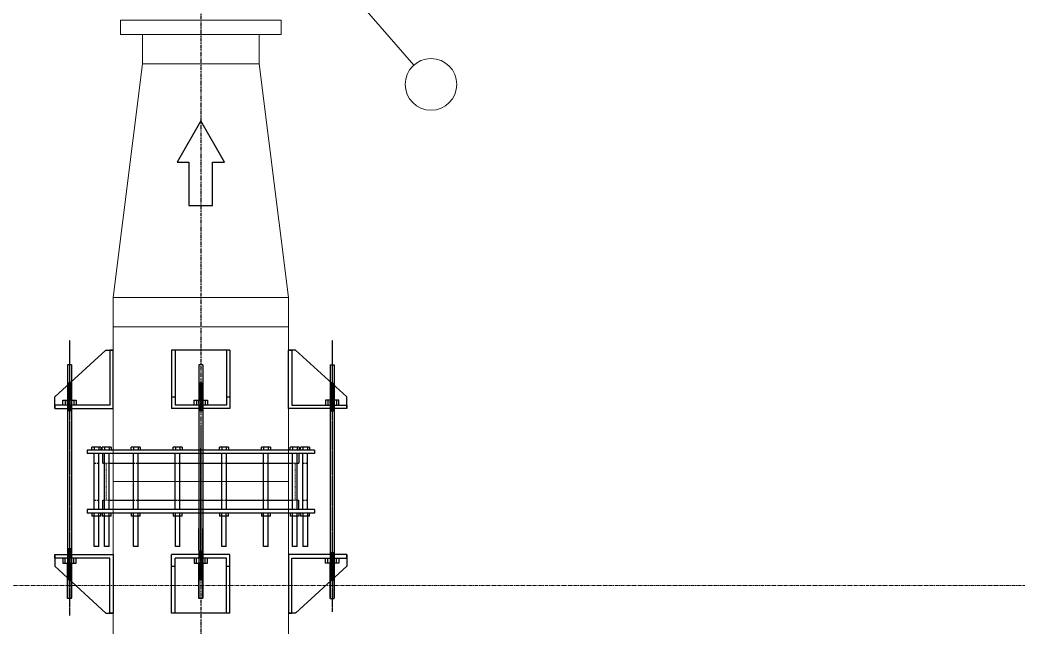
# Model space of a CAD drawing. Header units: inches. Extents: x 86328 to 235202, y 68629 to 184293.
# Drawn here: x 182721 to 186141, y 127049 to 129127 of the extents above; entities that cross this region are included whole.
import ezdxf

# ---------------------------------------------------------------- set-up
doc = ezdxf.new("R2010")
doc.units = ezdxf.units.IN
doc.header["$MEASUREMENT"] = 0
for name, pattern in [('CENTER', [2, 1.25, -0.25, 0.25, -0.25]), ('HIDDEN', [0.375, 0.25, -0.125]), ('PHANTOM2', [1.25, 0.625, -0.125, 0.125, -0.125, 0.125, -0.125])]:
    doc.linetypes.add(name, pattern=pattern)
for name, color, linetype, lineweight in [('.5', 8, 'Continuous', 0), ('DIM', 251, 'Continuous', 0), ('hid', 8, 'HIDDEN', 0)]:
    doc.layers.add(name, color=color, linetype=linetype, lineweight=lineweight)
doc.layers.add('1', color=1, linetype='CENTER')
doc.layers.add('sleeve type coupling', color=1, linetype='Continuous')

msp = doc.modelspace()

# ---------------------------------------------------------------- linework, layer by layer
at = {"layer": '.5', "color": 8, "linetype": 'CENTER', "ltscale": 10}
msp.add_line((193391.9, 127191.7), (128877.6, 127191.7), dxfattribs=at)
at = {"color": 8, "linetype": 'PHANTOM2', "ltscale": 20}
msp.add_line((183341.1, 146242.8), (183341.1, 125728.4), dxfattribs=at)
at = {"color": 8}
for p, q in [((183341.1, 128782.7), (183260.1, 128640.5)), ((183422.1, 128640.5), (183341.1, 128782.7)), ((183260.1, 128640.5), (183300.6, 128640.5)), ((183300.6, 128640.5), (183300.6, 128492)), ((183381.6, 128640.5), (183422.1, 128640.5)), ((183381.6, 128492), (183381.6, 128640.5)), ((183300.6, 128492), (183381.6, 128492)), ((182841.1, 127837.1), (183016.1, 127997.1)), ((183016.1, 127997.1), (183041.1, 127997.1)), ((183041.1, 127997.1), (183029.1, 127997.1)), ((183029.1, 127997.1), (183029.1, 127809.1)), ((183041.1, 127797.1), (183041.1, 127997.1)), ((183241.1, 127997.1), (183241.1, 127797.1)), ((183441.1, 127997.1), (183241.1, 127997.1)), ((183253.1, 127997.1), (183253.1, 127809.1)), ((183429.1, 127997.1), (183429.1, 127809.1)), ((183441.1, 127997.1), (183441.1, 127797.1)), ((183641.1, 127997.1), (183653.1, 127997.1)), ((183641.1, 127797.1), (183641.1, 127997.1)), ((183666.1, 127997.1), (183641.1, 127997.1)), ((183653.1, 127997.1), (183653.1, 127809.1)), ((183841.1, 127837.1), (183666.1, 127997.1)), ((182841.1, 127797.1), (182841.1, 127837.1)), ((183241.1, 127837.1), (183253.1, 127837.1)), ((183429.1, 127837.1), (183441.1, 127837.1)), ((183841.1, 127797.1), (183841.1, 127837.1)), ((183029.1, 127809.1), (182841.1, 127809.1)), ((182841.1, 127809.1), (182841.1, 127797.1)), ((182841.1, 127797.1), (183041.1, 127797.1)), ((183441.1, 127797.1), (183241.1, 127797.1)), ((183429.1, 127809.1), (183253.1, 127809.1)), ((183841.1, 127797.1), (183641.1, 127797.1)), ((183653.1, 127809.1), (183841.1, 127809.1)), ((183841.1, 127809.1), (183841.1, 127797.1)), ((182841.1, 127285.1), (182841.1, 127297.1)), ((182841.1, 127297.1), (183041.1, 127297.1)), ((182841.1, 127297.1), (182841.1, 127257.1)), ((183029.1, 127285.1), (182841.1, 127285.1)), ((183029.1, 127097.1), (183029.1, 127285.1)), ((183041.1, 127297.1), (183041.1, 127097.1)), ((183241.1, 127097.1), (183241.1, 127297.1)), ((183441.1, 127297.1), (183241.1, 127297.1)), ((183253.1, 127097.1), (183253.1, 127285.1)), ((183429.1, 127285.1), (183253.1, 127285.1)), ((183429.1, 127097.1), (183429.1, 127285.1)), ((183441.1, 127097.1), (183441.1, 127297.1)), ((183841.1, 127297.1), (183641.1, 127297.1)), ((183641.1, 127297.1), (183641.1, 127097.1)), ((183653.1, 127097.1), (183653.1, 127285.1)), ((183653.1, 127285.1), (183841.1, 127285.1)), ((183841.1, 127285.1), (183841.1, 127297.1)), ((183841.1, 127297.1), (183841.1, 127257.1)), ((182841.1, 127257.1), (183016.1, 127097.1)), ((183241.1, 127257.1), (183253.1, 127257.1)), ((183429.1, 127257.1), (183441.1, 127257.1)), ((183841.1, 127257.1), (183666.1, 127097.1)), ((183016.1, 127097.1), (183041.1, 127097.1)), ((183041.1, 127097.1), (183029.1, 127097.1)), ((183441.1, 127097.1), (183241.1, 127097.1)), ((183641.1, 127097.1), (183653.1, 127097.1)), ((183666.1, 127097.1), (183641.1, 127097.1))]:
    msp.add_line(p, q, dxfattribs=at)
at = {"layer": '1', "color": 8, "linetype": 'CENTER', "ltscale": 0.09}
for p, q in [((182891.1, 128031.1), (182891.1, 127089.3)), ((183791.1, 128031.1), (183791.1, 127101.1)), ((183341.1, 127292), (183341.1, 127661.7))]:
    msp.add_line(p, q, dxfattribs=at)
at = {"layer": '1', "color": 8}
for p, q in [((182884.5, 127947.1), (182884.5, 127826.3)), ((182897.7, 127947.1), (182884.5, 127947.1)), ((182884.5, 127947.1), (182884.5, 127826.3)), ((182897.7, 127947.1), (182884.5, 127947.1)), ((182897.7, 127947.1), (182897.7, 127826.3)), ((182897.7, 127947.1), (182897.7, 127826.3)), ((183334.5, 127947.1), (183334.5, 127826.3)), ((183347.7, 127947.1), (183334.5, 127947.1)), ((183334.5, 127947.1), (183334.5, 127826.3)), ((183347.7, 127947.1), (183334.5, 127947.1)), ((183347.7, 127947.1), (183347.7, 127826.3)), ((183347.7, 127947.1), (183347.7, 127826.3)), ((183784.5, 127947.1), (183784.5, 127826.3)), ((183784.5, 127947.1), (183797.7, 127947.1)), ((183784.5, 127947.1), (183784.5, 127826.3)), ((183784.5, 127947.1), (183797.7, 127947.1)), ((183797.7, 127947.1), (183797.7, 127826.3)), ((183797.7, 127947.1), (183797.7, 127826.3)), ((182897.7, 127883.6), (182884.5, 127883.6)), ((182897.7, 127883.6), (182884.5, 127883.6)), ((182897.7, 127879.6), (182884.5, 127879.6)), ((182897.7, 127879.6), (182884.5, 127879.6)), ((182897.7, 127879.6), (182884.5, 127879.6)), ((182897.7, 127879.6), (182884.5, 127879.6)), ((183347.7, 127883.6), (183334.5, 127883.6)), ((183347.7, 127883.6), (183334.5, 127883.6)), ((183347.7, 127879.6), (183334.5, 127879.6)), ((183347.7, 127879.6), (183334.5, 127879.6)), ((183347.7, 127879.6), (183334.5, 127879.6)), ((183347.7, 127879.6), (183334.5, 127879.6)), ((183784.5, 127883.6), (183797.7, 127883.6)), ((183784.5, 127883.6), (183797.7, 127883.6)), ((183784.5, 127879.6), (183797.7, 127879.6)), ((183784.5, 127879.6), (183797.7, 127879.6)), ((183784.5, 127879.6), (183797.7, 127879.6)), ((183784.5, 127879.6), (183797.7, 127879.6)), ((182897.7, 127875.5), (182884.5, 127875.5)), ((182897.7, 127875.5), (182884.5, 127875.5)), ((182884.5, 127873.5), (182884.5, 127149.5)), ((182897.7, 127871.7), (182884.5, 127871.7)), ((182897.7, 127871.7), (182884.5, 127871.7)), ((182897.7, 127867.6), (182884.5, 127867.6)), ((182897.7, 127867.6), (182884.5, 127867.6)), ((182897.7, 127867.6), (182884.5, 127867.6)), ((182897.7, 127867.6), (182884.5, 127867.6)), ((182897.7, 127863.5), (182884.5, 127863.5)), ((182897.7, 127863.5), (182884.5, 127863.5)), ((182897.7, 127859.4), (182884.5, 127859.4)), ((182897.7, 127859.4), (182884.5, 127859.4)), ((182897.7, 127855.3), (182884.5, 127855.3)), ((182897.7, 127855.3), (182884.5, 127855.3)), ((182897.7, 127851.2), (182884.5, 127851.2)), ((182897.7, 127851.2), (182884.5, 127851.2)), ((182897.7, 127847.1), (182884.5, 127847.1)), ((182897.7, 127847.1), (182884.5, 127847.1)), ((182897.7, 127873.5), (182897.7, 127149.5)), ((183347.7, 127875.5), (183334.5, 127875.5)), ((183347.7, 127875.5), (183334.5, 127875.5)), ((183334.5, 127873.5), (183334.5, 127149.5)), ((183347.7, 127871.7), (183334.5, 127871.7)), ((183347.7, 127871.7), (183334.5, 127871.7)), ((183347.7, 127867.6), (183334.5, 127867.6)), ((183347.7, 127867.6), (183334.5, 127867.6)), ((183347.7, 127867.6), (183334.5, 127867.6)), ((183347.7, 127867.6), (183334.5, 127867.6)), ((183347.7, 127863.5), (183334.5, 127863.5)), ((183347.7, 127863.5), (183334.5, 127863.5)), ((183347.7, 127859.4), (183334.5, 127859.4)), ((183347.7, 127859.4), (183334.5, 127859.4)), ((183347.7, 127855.3), (183334.5, 127855.3)), ((183347.7, 127855.3), (183334.5, 127855.3)), ((183347.7, 127851.2), (183334.5, 127851.2)), ((183347.7, 127851.2), (183334.5, 127851.2)), ((183347.7, 127847.1), (183334.5, 127847.1)), ((183347.7, 127847.1), (183334.5, 127847.1)), ((183347.7, 127873.5), (183347.7, 127149.5)), ((183784.5, 127875.5), (183797.7, 127875.5)), ((183784.5, 127875.5), (183797.7, 127875.5)), ((183784.5, 127873.5), (183784.5, 127149.5)), ((183784.5, 127871.7), (183797.7, 127871.7)), ((183784.5, 127871.7), (183797.7, 127871.7)), ((183784.5, 127867.6), (183797.7, 127867.6)), ((183784.5, 127867.6), (183797.7, 127867.6)), ((183784.5, 127867.6), (183797.7, 127867.6)), ((183784.5, 127867.6), (183797.7, 127867.6)), ((183784.5, 127863.5), (183797.7, 127863.5)), ((183784.5, 127863.5), (183797.7, 127863.5)), ((183784.5, 127859.4), (183797.7, 127859.4)), ((183784.5, 127859.4), (183797.7, 127859.4)), ((183784.5, 127855.3), (183797.7, 127855.3)), ((183784.5, 127855.3), (183797.7, 127855.3)), ((183784.5, 127851.2), (183797.7, 127851.2)), ((183784.5, 127851.2), (183797.7, 127851.2)), ((183784.5, 127847.1), (183797.7, 127847.1)), ((183784.5, 127847.1), (183797.7, 127847.1)), ((183797.7, 127873.5), (183797.7, 127149.5)), ((182868.3, 127809.1), (182868.3, 127826.3)), ((182868.3, 127826.3), (182913.9, 127826.3)), ((182868.3, 127809.1), (182868.3, 127826.3)), ((182868.3, 127826.3), (182913.9, 127826.3)), ((182876.5, 127826.3), (182876.5, 127809.1)), ((182876.5, 127826.3), (182876.5, 127809.1)), ((182897.7, 127843.1), (182884.5, 127843.1)), ((182897.7, 127843.1), (182884.5, 127843.1)), ((182897.7, 127839), (182884.5, 127839)), ((182897.7, 127839), (182884.5, 127839)), ((182897.7, 127834.9), (182884.5, 127834.9)), ((182897.7, 127834.9), (182884.5, 127834.9)), ((182897.7, 127830.8), (182884.5, 127830.8)), ((182897.7, 127830.8), (182884.5, 127830.8)), ((182897.7, 127826.7), (182884.5, 127826.7)), ((182897.7, 127826.7), (182884.5, 127826.7)), ((182905.7, 127826.3), (182905.7, 127809.1)), ((182905.7, 127826.3), (182905.7, 127809.1)), ((182913.9, 127826.3), (182913.9, 127809.1)), ((182913.9, 127826.3), (182913.9, 127809.1)), ((183318.3, 127809.1), (183318.3, 127826.3)), ((183318.3, 127826.3), (183363.9, 127826.3)), ((183318.3, 127809.1), (183318.3, 127826.3)), ((183318.3, 127826.3), (183363.9, 127826.3)), ((183326.5, 127826.3), (183326.5, 127809.1)), ((183326.5, 127826.3), (183326.5, 127809.1)), ((183347.7, 127843.1), (183334.5, 127843.1)), ((183347.7, 127843.1), (183334.5, 127843.1)), ((183347.7, 127839), (183334.5, 127839)), ((183347.7, 127839), (183334.5, 127839)), ((183347.7, 127834.9), (183334.5, 127834.9)), ((183347.7, 127834.9), (183334.5, 127834.9)), ((183347.7, 127830.8), (183334.5, 127830.8)), ((183347.7, 127830.8), (183334.5, 127830.8)), ((183347.7, 127826.7), (183334.5, 127826.7)), ((183347.7, 127826.7), (183334.5, 127826.7)), ((183355.7, 127826.3), (183355.7, 127809.1)), ((183355.7, 127826.3), (183355.7, 127809.1)), ((183363.9, 127826.3), (183363.9, 127809.1)), ((183363.9, 127826.3), (183363.9, 127809.1)), ((183813.9, 127826.3), (183768.3, 127826.3)), ((183768.3, 127826.3), (183768.3, 127809.1)), ((183813.9, 127826.3), (183768.3, 127826.3)), ((183768.3, 127826.3), (183768.3, 127809.1)), ((183776.5, 127826.3), (183776.5, 127809.1)), ((183776.5, 127826.3), (183776.5, 127809.1)), ((183784.5, 127843.1), (183797.7, 127843.1)), ((183784.5, 127843.1), (183797.7, 127843.1)), ((183784.5, 127839), (183797.7, 127839)), ((183784.5, 127839), (183797.7, 127839)), ((183784.5, 127834.9), (183797.7, 127834.9)), ((183784.5, 127834.9), (183797.7, 127834.9)), ((183784.5, 127830.8), (183797.7, 127830.8)), ((183784.5, 127830.8), (183797.7, 127830.8)), ((183784.5, 127826.7), (183797.7, 127826.7)), ((183784.5, 127826.7), (183797.7, 127826.7)), ((183805.7, 127826.3), (183805.7, 127809.1)), ((183805.7, 127826.3), (183805.7, 127809.1)), ((183813.9, 127809.1), (183813.9, 127826.3)), ((183813.9, 127809.1), (183813.9, 127826.3)), ((182913.9, 127809.1), (182868.3, 127809.1)), ((182913.9, 127809.1), (182868.3, 127809.1)), ((182897.7, 127806.3), (182884.5, 127806.3)), ((182897.7, 127806.3), (182884.5, 127806.3)), ((182897.7, 127802.2), (182884.5, 127802.2)), ((182897.7, 127802.2), (182884.5, 127802.2)), ((182897.7, 127798.1), (182884.5, 127798.1)), ((182897.7, 127798.1), (182884.5, 127798.1)), ((182897.7, 127794), (182884.5, 127794)), ((182897.7, 127794), (182884.5, 127794)), ((182897.7, 127789.9), (182884.5, 127789.9)), ((182897.7, 127789.9), (182884.5, 127789.9)), ((183363.9, 127809.1), (183318.3, 127809.1)), ((183363.9, 127809.1), (183318.3, 127809.1)), ((183347.7, 127806.3), (183334.5, 127806.3)), ((183347.7, 127806.3), (183334.5, 127806.3)), ((183347.7, 127802.2), (183334.5, 127802.2)), ((183347.7, 127802.2), (183334.5, 127802.2)), ((183347.7, 127798.1), (183334.5, 127798.1)), ((183347.7, 127798.1), (183334.5, 127798.1)), ((183347.7, 127794), (183334.5, 127794)), ((183347.7, 127794), (183334.5, 127794)), ((183347.7, 127789.9), (183334.5, 127789.9)), ((183347.7, 127789.9), (183334.5, 127789.9)), ((183768.3, 127809.1), (183813.9, 127809.1)), ((183768.3, 127809.1), (183813.9, 127809.1)), ((183784.5, 127806.3), (183797.7, 127806.3)), ((183784.5, 127806.3), (183797.7, 127806.3)), ((183784.5, 127802.2), (183797.7, 127802.2)), ((183784.5, 127802.2), (183797.7, 127802.2)), ((183784.5, 127798.1), (183797.7, 127798.1)), ((183784.5, 127798.1), (183797.7, 127798.1)), ((183784.5, 127794), (183797.7, 127794)), ((183784.5, 127794), (183797.7, 127794)), ((183784.5, 127789.9), (183797.7, 127789.9)), ((183784.5, 127789.9), (183797.7, 127789.9)), ((183341.1, 127731.1), (183341.1, 127288.4)), ((183334.5, 127311.5), (183334.5, 127386.6)), ((183334.5, 127311.5), (183334.5, 127386.6)), ((183347.7, 127311.5), (183347.7, 127386.6)), ((183347.7, 127311.5), (183347.7, 127386.6)), ((182897.7, 127316.4), (182884.5, 127316.4)), ((182897.7, 127316.4), (182884.5, 127316.4)), ((182897.7, 127312.4), (182884.5, 127312.4)), ((182897.7, 127312.4), (182884.5, 127312.4)), ((182897.7, 127308.3), (182884.5, 127308.3)), ((182897.7, 127308.3), (182884.5, 127308.3)), ((182897.7, 127304.2), (182884.5, 127304.2)), ((182897.7, 127304.2), (182884.5, 127304.2)), ((182897.7, 127300.1), (182884.5, 127300.1)), ((182897.7, 127300.1), (182884.5, 127300.1)), ((183347.7, 127308.3), (183334.5, 127308.3)), ((183347.7, 127308.3), (183334.5, 127308.3)), ((183347.7, 127304.2), (183334.5, 127304.2)), ((183347.7, 127304.2), (183334.5, 127304.2)), ((183347.7, 127300.1), (183334.5, 127300.1)), ((183347.7, 127300.1), (183334.5, 127300.1)), ((183784.5, 127304.2), (183797.7, 127304.2)), ((183784.5, 127304.2), (183797.7, 127304.2)), ((183784.5, 127300.1), (183797.7, 127300.1)), ((183784.5, 127300.1), (183797.7, 127300.1)), ((182868.3, 127285.1), (182868.3, 127267.9)), ((182913.9, 127285.1), (182868.3, 127285.1)), ((182868.3, 127285.1), (182868.3, 127267.9)), ((182913.9, 127285.1), (182868.3, 127285.1)), ((182868.3, 127267.9), (182913.9, 127267.9)), ((182868.3, 127267.9), (182913.9, 127267.9)), ((182876.5, 127267.9), (182876.5, 127285.1)), ((182876.5, 127267.9), (182876.5, 127285.1)), ((182897.7, 127296), (182884.5, 127296)), ((182897.7, 127296), (182884.5, 127296)), ((182897.7, 127291.9), (182884.5, 127291.9)), ((182897.7, 127291.9), (182884.5, 127291.9)), ((182897.7, 127287.8), (182884.5, 127287.8)), ((182897.7, 127287.8), (182884.5, 127287.8)), ((182884.5, 127147.1), (182884.5, 127267.9)), ((182897.7, 127267.4), (182884.5, 127267.4)), ((182897.7, 127267.4), (182884.5, 127267.4)), ((182897.7, 127263.3), (182884.5, 127263.3)), ((182897.7, 127263.3), (182884.5, 127263.3)), ((182897.7, 127147.1), (182897.7, 127267.9)), ((182905.7, 127267.9), (182905.7, 127285.1)), ((182905.7, 127267.9), (182905.7, 127285.1)), ((182913.9, 127267.9), (182913.9, 127285.1)), ((182913.9, 127267.9), (182913.9, 127285.1)), ((183318.3, 127285.1), (183318.3, 127267.9)), ((183363.9, 127285.1), (183318.3, 127285.1)), ((183318.3, 127285.1), (183318.3, 127267.9)), ((183363.9, 127285.1), (183318.3, 127285.1)), ((183318.3, 127267.9), (183363.9, 127267.9)), ((183318.3, 127267.9), (183363.9, 127267.9)), ((183326.5, 127267.9), (183326.5, 127285.1)), ((183326.5, 127267.9), (183326.5, 127285.1)), ((183347.7, 127296), (183334.5, 127296)), ((183347.7, 127296), (183334.5, 127296)), ((183347.7, 127291.9), (183334.5, 127291.9)), ((183347.7, 127291.9), (183334.5, 127291.9)), ((183347.7, 127287.8), (183334.5, 127287.8)), ((183347.7, 127287.8), (183334.5, 127287.8)), ((183334.5, 127147.1), (183334.5, 127267.9)), ((183347.7, 127267.4), (183334.5, 127267.4)), ((183347.7, 127267.4), (183334.5, 127267.4)), ((183347.7, 127263.3), (183334.5, 127263.3)), ((183347.7, 127263.3), (183334.5, 127263.3)), ((183347.7, 127147.1), (183347.7, 127267.9)), ((183355.7, 127267.9), (183355.7, 127285.1)), ((183355.7, 127267.9), (183355.7, 127285.1)), ((183363.9, 127267.9), (183363.9, 127285.1)), ((183363.9, 127267.9), (183363.9, 127285.1)), ((183768.3, 127267.9), (183768.3, 127285.1)), ((183768.3, 127285.1), (183813.9, 127285.1)), ((183768.3, 127267.9), (183768.3, 127285.1)), ((183768.3, 127285.1), (183813.9, 127285.1)), ((183813.9, 127267.9), (183768.3, 127267.9)), ((183813.9, 127267.9), (183768.3, 127267.9)), ((183776.5, 127267.9), (183776.5, 127285.1)), ((183776.5, 127267.9), (183776.5, 127285.1)), ((183784.5, 127296), (183797.7, 127296)), ((183784.5, 127296), (183797.7, 127296)), ((183784.5, 127291.9), (183797.7, 127291.9)), ((183784.5, 127291.9), (183797.7, 127291.9)), ((183784.5, 127287.8), (183797.7, 127287.8)), ((183784.5, 127287.8), (183797.7, 127287.8)), ((183784.5, 127147.1), (183784.5, 127267.9)), ((183784.5, 127267.4), (183797.7, 127267.4)), ((183784.5, 127267.4), (183797.7, 127267.4)), ((183784.5, 127263.3), (183797.7, 127263.3)), ((183784.5, 127263.3), (183797.7, 127263.3)), ((183797.7, 127147.1), (183797.7, 127267.9)), ((183805.7, 127267.9), (183805.7, 127285.1)), ((183805.7, 127267.9), (183805.7, 127285.1)), ((183813.9, 127285.1), (183813.9, 127267.9)), ((183813.9, 127285.1), (183813.9, 127267.9)), ((182897.7, 127259.2), (182884.5, 127259.2)), ((182897.7, 127259.2), (182884.5, 127259.2)), ((182897.7, 127255.1), (182884.5, 127255.1)), ((182897.7, 127255.1), (182884.5, 127255.1)), ((182897.7, 127251.1), (182884.5, 127251.1)), ((182897.7, 127251.1), (182884.5, 127251.1)), ((182897.7, 127247), (182884.5, 127247)), ((182897.7, 127247), (182884.5, 127247)), ((182897.7, 127242.9), (182884.5, 127242.9)), ((182897.7, 127242.9), (182884.5, 127242.9)), ((182897.7, 127238.8), (182884.5, 127238.8)), ((182897.7, 127238.8), (182884.5, 127238.8)), ((182897.7, 127234.7), (182884.5, 127234.7)), ((182897.7, 127234.7), (182884.5, 127234.7)), ((182897.7, 127230.6), (182884.5, 127230.6)), ((182897.7, 127230.6), (182884.5, 127230.6)), ((183347.7, 127259.2), (183334.5, 127259.2)), ((183347.7, 127259.2), (183334.5, 127259.2)), ((183347.7, 127255.1), (183334.5, 127255.1)), ((183347.7, 127255.1), (183334.5, 127255.1)), ((183347.7, 127251.1), (183334.5, 127251.1)), ((183347.7, 127251.1), (183334.5, 127251.1)), ((183347.7, 127247), (183334.5, 127247)), ((183347.7, 127247), (183334.5, 127247)), ((183347.7, 127242.9), (183334.5, 127242.9)), ((183347.7, 127242.9), (183334.5, 127242.9)), ((183347.7, 127238.8), (183334.5, 127238.8)), ((183347.7, 127238.8), (183334.5, 127238.8)), ((183347.7, 127234.7), (183334.5, 127234.7)), ((183347.7, 127234.7), (183334.5, 127234.7)), ((183347.7, 127230.6), (183334.5, 127230.6)), ((183347.7, 127230.6), (183334.5, 127230.6)), ((183784.5, 127259.2), (183797.7, 127259.2)), ((183784.5, 127259.2), (183797.7, 127259.2)), ((183784.5, 127255.1), (183797.7, 127255.1)), ((183784.5, 127255.1), (183797.7, 127255.1)), ((183784.5, 127251.1), (183797.7, 127251.1)), ((183784.5, 127251.1), (183797.7, 127251.1)), ((183784.5, 127247), (183797.7, 127247)), ((183784.5, 127247), (183797.7, 127247)), ((183784.5, 127242.9), (183797.7, 127242.9)), ((183784.5, 127242.9), (183797.7, 127242.9)), ((183784.5, 127238.8), (183797.7, 127238.8)), ((183784.5, 127238.8), (183797.7, 127238.8)), ((183784.5, 127234.7), (183797.7, 127234.7)), ((183784.5, 127234.7), (183797.7, 127234.7)), ((183784.5, 127230.6), (183797.7, 127230.6)), ((183784.5, 127230.6), (183797.7, 127230.6)), ((182897.7, 127226.5), (182884.5, 127226.5)), ((182897.7, 127226.5), (182884.5, 127226.5)), ((182897.7, 127226.5), (182884.5, 127226.5)), ((182897.7, 127226.5), (182884.5, 127226.5)), ((182897.7, 127222.5), (182884.5, 127222.5)), ((182897.7, 127222.5), (182884.5, 127222.5)), ((182897.7, 127218.6), (182884.5, 127218.6)), ((182897.7, 127218.6), (182884.5, 127218.6)), ((182897.7, 127214.6), (182884.5, 127214.6)), ((182897.7, 127214.6), (182884.5, 127214.6)), ((182897.7, 127214.6), (182884.5, 127214.6)), ((182897.7, 127214.6), (182884.5, 127214.6)), ((182897.7, 127210.5), (182884.5, 127210.5)), ((182897.7, 127210.5), (182884.5, 127210.5)), ((183347.7, 127226.5), (183334.5, 127226.5)), ((183347.7, 127226.5), (183334.5, 127226.5)), ((183347.7, 127226.5), (183334.5, 127226.5)), ((183347.7, 127226.5), (183334.5, 127226.5)), ((183347.7, 127222.5), (183334.5, 127222.5)), ((183347.7, 127222.5), (183334.5, 127222.5)), ((183347.7, 127218.6), (183334.5, 127218.6)), ((183347.7, 127218.6), (183334.5, 127218.6)), ((183347.7, 127214.6), (183334.5, 127214.6)), ((183347.7, 127214.6), (183334.5, 127214.6)), ((183347.7, 127214.6), (183334.5, 127214.6)), ((183347.7, 127214.6), (183334.5, 127214.6)), ((183347.7, 127210.5), (183334.5, 127210.5)), ((183347.7, 127210.5), (183334.5, 127210.5)), ((183784.5, 127226.5), (183797.7, 127226.5)), ((183784.5, 127226.5), (183797.7, 127226.5)), ((183784.5, 127226.5), (183797.7, 127226.5)), ((183784.5, 127226.5), (183797.7, 127226.5)), ((183784.5, 127222.5), (183797.7, 127222.5)), ((183784.5, 127222.5), (183797.7, 127222.5)), ((183784.5, 127218.6), (183797.7, 127218.6)), ((183784.5, 127218.6), (183797.7, 127218.6)), ((183784.5, 127214.6), (183797.7, 127214.6)), ((183784.5, 127214.6), (183797.7, 127214.6)), ((183784.5, 127214.6), (183797.7, 127214.6)), ((183784.5, 127214.6), (183797.7, 127214.6)), ((183784.5, 127210.5), (183797.7, 127210.5)), ((183784.5, 127210.5), (183797.7, 127210.5)), ((182897.7, 127147.1), (182884.5, 127147.1)), ((182897.7, 127147.1), (182884.5, 127147.1)), ((183347.7, 127147.1), (183334.5, 127147.1)), ((183347.7, 127147.1), (183334.5, 127147.1)), ((183784.5, 127147.1), (183797.7, 127147.1)), ((183784.5, 127147.1), (183797.7, 127147.1))]:
    msp.add_line(p, q, dxfattribs=at)
at = {"layer": '1', "color": 8, "linetype": 'HIDDEN', "ltscale": 0.009}
for p, q in [((182884.5, 127809.1), (182884.5, 127826.3)), ((182897.7, 127822.6), (182884.5, 127822.6)), ((182897.7, 127822.6), (182884.5, 127822.6)), ((182897.7, 127818.5), (182884.5, 127818.5)), ((182897.7, 127818.5), (182884.5, 127818.5)), ((182897.7, 127814.5), (182884.5, 127814.5)), ((182897.7, 127814.5), (182884.5, 127814.5)), ((182897.7, 127810.4), (182884.5, 127810.4)), ((182897.7, 127810.4), (182884.5, 127810.4)), ((182897.7, 127809.1), (182897.7, 127826.3)), ((183334.5, 127809.1), (183334.5, 127826.3)), ((183347.7, 127822.6), (183334.5, 127822.6)), ((183347.7, 127822.6), (183334.5, 127822.6)), ((183347.7, 127818.5), (183334.5, 127818.5)), ((183347.7, 127818.5), (183334.5, 127818.5)), ((183347.7, 127814.5), (183334.5, 127814.5)), ((183347.7, 127814.5), (183334.5, 127814.5)), ((183347.7, 127810.4), (183334.5, 127810.4)), ((183347.7, 127810.4), (183334.5, 127810.4)), ((183347.7, 127809.1), (183347.7, 127826.3)), ((183784.5, 127809.1), (183784.5, 127826.3)), ((183784.5, 127822.6), (183797.7, 127822.6)), ((183784.5, 127822.6), (183797.7, 127822.6)), ((183784.5, 127818.5), (183797.7, 127818.5)), ((183784.5, 127818.5), (183797.7, 127818.5)), ((183784.5, 127814.5), (183797.7, 127814.5)), ((183784.5, 127814.5), (183797.7, 127814.5)), ((183784.5, 127810.4), (183797.7, 127810.4)), ((183784.5, 127810.4), (183797.7, 127810.4)), ((183797.7, 127809.1), (183797.7, 127826.3)), ((182884.5, 127285.1), (182884.5, 127267.9)), ((182897.7, 127283.8), (182884.5, 127283.8)), ((182897.7, 127283.8), (182884.5, 127283.8)), ((182897.7, 127279.7), (182884.5, 127279.7)), ((182897.7, 127279.7), (182884.5, 127279.7)), ((182897.7, 127275.6), (182884.5, 127275.6)), ((182897.7, 127275.6), (182884.5, 127275.6)), ((182897.7, 127271.5), (182884.5, 127271.5)), ((182897.7, 127271.5), (182884.5, 127271.5)), ((182897.7, 127285.1), (182897.7, 127267.9)), ((183334.5, 127285.1), (183334.5, 127267.9)), ((183347.7, 127283.8), (183334.5, 127283.8)), ((183347.7, 127283.8), (183334.5, 127283.8)), ((183347.7, 127279.7), (183334.5, 127279.7)), ((183347.7, 127279.7), (183334.5, 127279.7)), ((183347.7, 127275.6), (183334.5, 127275.6)), ((183347.7, 127275.6), (183334.5, 127275.6)), ((183347.7, 127271.5), (183334.5, 127271.5)), ((183347.7, 127271.5), (183334.5, 127271.5)), ((183347.7, 127285.1), (183347.7, 127267.9)), ((183784.5, 127285.1), (183784.5, 127267.9)), ((183784.5, 127283.8), (183797.7, 127283.8)), ((183784.5, 127283.8), (183797.7, 127283.8)), ((183784.5, 127279.7), (183797.7, 127279.7)), ((183784.5, 127279.7), (183797.7, 127279.7)), ((183784.5, 127275.6), (183797.7, 127275.6)), ((183784.5, 127275.6), (183797.7, 127275.6)), ((183784.5, 127271.5), (183797.7, 127271.5)), ((183784.5, 127271.5), (183797.7, 127271.5)), ((183797.7, 127285.1), (183797.7, 127267.9))]:
    msp.add_line(p, q, dxfattribs=at)
at = {"layer": 'DIM', "color": 8, "linetype": 'Continuous'}
msp.add_line((183341.1, 129807.3), (184071.6, 128973.3), dxfattribs=at)
at = {"layer": 'DIM', "color": 8, "linetype": 'Continuous', "ltscale": 10}
for p, q in [((183616.1, 129127.4), (183066.1, 129127.4)), ((183066.1, 129127.4), (183066.1, 129077.4)), ((183616.1, 129077.4), (183616.1, 129127.4)), ((183066.1, 129077.4), (183616.1, 129077.4)), ((183141.1, 128977.4), (183141.1, 129077.4)), ((183141.1, 129077.4), (183541.1, 129077.4)), ((183541.1, 129077.4), (183541.1, 128977.4)), ((183041.1, 128177.4), (183141.1, 128977.4)), ((183541.1, 128977.4), (183141.1, 128977.4)), ((183641.1, 128177.4), (183541.1, 128977.4)), ((183041.1, 128077.4), (183041.1, 128177.4)), ((183641.1, 128177.4), (183041.1, 128177.4)), ((183641.1, 128077.4), (183641.1, 128177.4)), ((183641.1, 128077.4), (183041.1, 128077.4))]:
    msp.add_line(p, q, dxfattribs=at)
at = {"layer": 'DIM', "color": 8}
for p, q in [((183041.1, 126388.7), (183041.1, 128077.4)), ((183641.1, 126388.7), (183641.1, 128077.4)), ((183041.1, 127547.1), (183641.1, 127547.1))]:
    msp.add_line(p, q, dxfattribs=at)
at = {"layer": 'DIM', "color": 8, "linetype": 'Continuous'}
msp.add_circle((184129.8, 128906.9), 88.3, dxfattribs=at)
at = {"layer": 'hid', "color": 8, "ltscale": 0.1}
for p, q in [((183011, 127610.8), (183027, 127610.8)), ((183011, 127610.8), (183027, 127610.8)), ((183017.3, 127610.8), (183017.3, 127483.4)), ((183655.2, 127610.8), (183671.2, 127610.8)), ((183671.2, 127610.8), (183655.2, 127610.8)), ((183664.9, 127610.8), (183664.9, 127483.4)), ((183011, 127483.4), (183027, 127483.4)), ((183011, 127483.4), (183027, 127483.4)), ((183655.2, 127483.4), (183671.2, 127483.4)), ((183671.2, 127483.4), (183655.2, 127483.4))]:
    msp.add_line(p, q, dxfattribs=at)
at = {"layer": 'sleeve type coupling', "color": 8}
for p, q in [((182951.1, 127654.8), (182951.1, 127642.8)), ((183731.1, 127654.8), (182951.1, 127654.8)), ((183731.1, 127642.8), (182951.1, 127642.8)), ((182968.2, 127654.8), (182968.2, 127665.1)), ((182999, 127665.1), (182968.2, 127665.1)), ((182975.6, 127451.4), (182975.6, 127642.8)), ((182975.9, 127665.1), (182975.9, 127654.8)), ((182991.3, 127665.1), (182991.3, 127654.8)), ((182991.6, 127451.4), (182991.6, 127642.8)), ((182999, 127665.1), (182999, 127654.8)), ((183003.6, 127654.8), (183003.6, 127665.1)), ((183034.4, 127665.1), (183003.6, 127665.1)), ((183005.3, 127610.8), (183005.3, 127642.8)), ((183011, 127451.4), (183011, 127642.8)), ((183011.3, 127665.1), (183011.3, 127654.8)), ((183026.7, 127665.1), (183026.7, 127654.8)), ((183027, 127451.4), (183027, 127642.8)), ((183034.4, 127665.1), (183034.4, 127654.8)), ((183102.8, 127654.8), (183102.8, 127665.1)), ((183133.6, 127665.1), (183102.8, 127665.1)), ((183110.2, 127451.4), (183110.2, 127642.8)), ((183110.5, 127665.1), (183110.5, 127654.8)), ((183125.9, 127665.1), (183125.9, 127654.8)), ((183126.2, 127451.4), (183126.2, 127642.8)), ((183133.6, 127665.1), (183133.6, 127654.8)), ((183246.1, 127654.8), (183246.1, 127665.1)), ((183277, 127665.1), (183246.1, 127665.1)), ((183253.5, 127451.4), (183253.5, 127642.8)), ((183253.8, 127665.1), (183253.8, 127654.8)), ((183269.3, 127665.1), (183269.3, 127654.8)), ((183269.5, 127451.4), (183269.5, 127642.8)), ((183277, 127665.1), (183277, 127654.8)), ((183405.2, 127654.8), (183405.2, 127665.1)), ((183436.1, 127665.1), (183405.2, 127665.1)), ((183412.6, 127451.4), (183412.6, 127642.8)), ((183412.9, 127665.1), (183412.9, 127654.8)), ((183428.4, 127665.1), (183428.4, 127654.8)), ((183428.6, 127451.4), (183428.6, 127642.8)), ((183436.1, 127665.1), (183436.1, 127654.8)), ((183579.4, 127665.1), (183548.6, 127665.1)), ((183548.6, 127654.8), (183548.6, 127665.1)), ((183556, 127451.4), (183556, 127642.8)), ((183556.3, 127665.1), (183556.3, 127654.8)), ((183571.7, 127665.1), (183571.7, 127654.8)), ((183572, 127451.4), (183572, 127642.8)), ((183579.4, 127665.1), (183579.4, 127654.8)), ((183647.8, 127654.8), (183647.8, 127665.1)), ((183678.6, 127665.1), (183647.8, 127665.1)), ((183655.2, 127451.4), (183655.2, 127642.8)), ((183655.5, 127665.1), (183655.5, 127654.8)), ((183670.9, 127665.1), (183670.9, 127654.8)), ((183671.2, 127451.4), (183671.2, 127642.8)), ((183676.9, 127642.8), (183676.9, 127610.8)), ((183678.6, 127665.1), (183678.6, 127654.8)), ((183683.2, 127654.8), (183683.2, 127665.1)), ((183714, 127665.1), (183683.2, 127665.1)), ((183690.6, 127451.4), (183690.6, 127642.8)), ((183690.9, 127665.1), (183690.9, 127654.8)), ((183706.3, 127665.1), (183706.3, 127654.8)), ((183706.6, 127451.4), (183706.6, 127642.8)), ((183714, 127665.1), (183714, 127654.8)), ((183731.1, 127654.8), (183731.1, 127642.8)), ((183005.3, 127610.8), (183011, 127610.8)), ((183027, 127610.8), (183110.2, 127610.8)), ((183126.2, 127610.8), (183253.5, 127610.8)), ((183269.5, 127610.8), (183412.6, 127610.8)), ((183428.6, 127610.8), (183556, 127610.8)), ((183572, 127610.8), (183655.2, 127610.8)), ((183671.2, 127610.8), (183676.9, 127610.8)), ((183005.3, 127483.4), (183011, 127483.4)), ((183005.3, 127451.4), (183005.3, 127483.4)), ((183027, 127483.4), (183110.2, 127483.4)), ((183126.2, 127483.4), (183253.5, 127483.4)), ((183269.5, 127483.4), (183412.6, 127483.4)), ((183428.6, 127483.4), (183556, 127483.4)), ((183572, 127483.4), (183655.2, 127483.4)), ((183671.2, 127483.4), (183676.9, 127483.4)), ((183676.9, 127451.4), (183676.9, 127483.4)), ((182951.1, 127451.4), (182951.1, 127439.4)), ((183731.1, 127451.4), (182951.1, 127451.4)), ((183731.1, 127439.4), (182951.1, 127439.4)), ((182968.2, 127439.4), (182968.2, 127429.1)), ((182975.9, 127324.8), (182975.9, 127439.4)), ((182991.3, 127324.8), (182991.3, 127439.4)), ((182999, 127429.1), (182999, 127439.4)), ((183003.6, 127439.4), (183003.6, 127429.1)), ((183011.3, 127451.4), (183005.3, 127451.4)), ((183011.3, 127324.8), (183011.3, 127439.4)), ((183026.7, 127324.8), (183026.7, 127439.4)), ((183034.4, 127429.1), (183034.4, 127439.4)), ((183102.8, 127439.4), (183102.8, 127429.1)), ((183110.5, 127324.8), (183110.5, 127439.4)), ((183125.9, 127324.8), (183125.9, 127439.4)), ((183133.6, 127429.1), (183133.6, 127439.4)), ((183246.1, 127439.4), (183246.1, 127429.1)), ((183253.8, 127324.8), (183253.8, 127439.4)), ((183269.2, 127324.8), (183269.3, 127439.4)), ((183277, 127429.1), (183277, 127439.4)), ((183405.2, 127439.4), (183405.2, 127429.1)), ((183412.9, 127324.8), (183412.9, 127439.4)), ((183428.4, 127324.8), (183428.4, 127439.4)), ((183436.1, 127429.1), (183436.1, 127439.4)), ((183548.6, 127439.4), (183548.6, 127429.1)), ((183556.3, 127324.8), (183556.3, 127439.4)), ((183571.7, 127324.8), (183571.7, 127439.4)), ((183579.4, 127429.1), (183579.4, 127439.4)), ((183647.8, 127439.4), (183647.8, 127429.1)), ((183655.5, 127324.8), (183655.5, 127439.4)), ((183670.9, 127324.8), (183670.9, 127439.4)), ((183678.6, 127429.1), (183678.6, 127439.4)), ((183683.2, 127439.4), (183683.2, 127429.1)), ((183690.6, 127439.4), (183690.6, 127324.8)), ((183706.6, 127439.4), (183706.6, 127324.8)), ((183714, 127429.1), (183714, 127439.4)), ((183731.1, 127451.4), (183731.1, 127439.4)), ((182999, 127429.1), (182968.2, 127429.1)), ((183034.4, 127429.1), (183003.6, 127429.1)), ((183133.6, 127429.1), (183102.8, 127429.1)), ((183277, 127429.1), (183246.1, 127429.1)), ((183436.1, 127429.1), (183405.2, 127429.1)), ((183579.4, 127429.1), (183548.6, 127429.1)), ((183678.6, 127429.1), (183647.8, 127429.1)), ((183714, 127429.1), (183683.2, 127429.1)), ((182991.3, 127324.8), (182975.9, 127324.8)), ((183026.7, 127324.8), (183011.3, 127324.8)), ((183125.9, 127324.8), (183110.5, 127324.8)), ((183269.2, 127324.8), (183253.8, 127324.8)), ((183428.4, 127324.8), (183412.9, 127324.8)), ((183571.7, 127324.8), (183556.3, 127324.8)), ((183670.9, 127324.8), (183655.5, 127324.8)), ((183706.6, 127324.8), (183690.6, 127324.8))]:
    msp.add_line(p, q, dxfattribs=at)
at = {"layer": 'sleeve type coupling', "color": 8, "linetype": 'HIDDEN', "ltscale": 25}
for p, q in [((182975.6, 127610.8), (182991.6, 127610.8)), ((183110.2, 127610.8), (183126.2, 127610.8)), ((183253.5, 127610.8), (183269.5, 127610.8)), ((183412.6, 127610.8), (183428.6, 127610.8)), ((183556, 127610.8), (183572, 127610.8)), ((183690.6, 127610.8), (183706.6, 127610.8)), ((182975.6, 127483.4), (182991.6, 127483.4)), ((183110.2, 127483.4), (183126.2, 127483.4)), ((183253.5, 127483.4), (183269.5, 127483.4)), ((183412.6, 127483.4), (183428.6, 127483.4)), ((183556, 127483.4), (183572, 127483.4)), ((183690.6, 127483.4), (183706.6, 127483.4))]:
    msp.add_line(p, q, dxfattribs=at)

doc.saveas('drawing.dxf')
